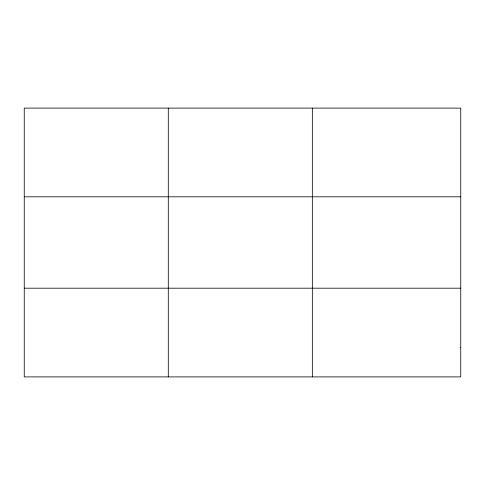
<?xml version="1.0" encoding="UTF-8"?>
<svg xmlns="http://www.w3.org/2000/svg" width="485" height="485" viewBox="0 0 485 485"><rect width="100%" height="100%" fill="white"/><g stroke="black" fill="none" stroke-linecap="round" stroke-linejoin="round"><path stroke-width="0.73" d="M168.295 376.9L168.295 108.1M312.34 376.9L312.34 108.1M24.25 196.807L460.75 196.807M24.25 288.193L460.75 288.193M460.75 347.333L460.75 376.9L24.25 376.9L24.25 108.1L460.75 108.1L460.75 347.333"/></g></svg>
